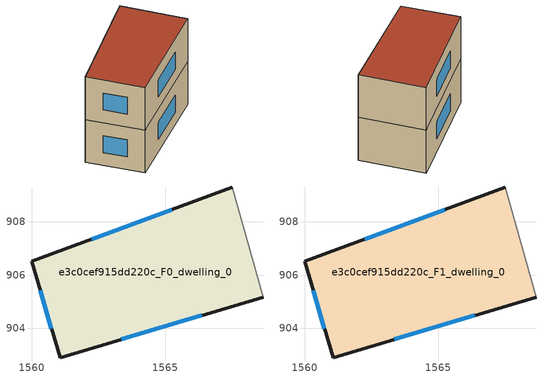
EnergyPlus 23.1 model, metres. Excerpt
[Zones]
e3c0cef915dd220c_F0_dwelling_0
 floor ground (EU_floor_Construction): 1567.52,909.28 1568.67,905.17 1561.06,902.91 1559.99,906.51 z0
 wall outside (EU_wall_Construction): 1567.52,909.28 1559.99,906.51 1561.06,902.91 1568.67,905.17 z0:3
 wall adiabatic (EU_wall_Construction): 1568.67,905.17 1567.52,909.28 z0:3
 window (EU_Window_Construction): 1563.35,903.59 1566.38,904.49 / 1560.32,905.43 1560.74,903.99 / 1565.25,908.45 1562.26,907.34 z0.9:2.1
e3c0cef915dd220c_F1_dwelling_0
 floor to e3c0cef915dd220c_F0_dwelling_0 (EU_floor_Construction): 1567.51,909.28 1568.67,905.17 1561.06,902.91 1559.99,906.51 z3
 wall outside (EU_wall_Construction): 1567.52,909.28 1559.99,906.51 1561.06,902.91 1568.67,905.17 z3:6
 wall adiabatic (EU_wall_Construction): 1568.67,905.17 1567.52,909.28 z3:6
 window (EU_Window_Construction): 1563.35,903.59 1566.38,904.49 / 1560.32,905.43 1560.74,903.99 / 1565.25,908.45 1562.26,907.34 z3.9:5.1
 roof outside (EU_roof_Construction): 1568.67,905.17 1567.52,909.28 1559.99,906.51 1561.06,902.91 z6
[Building]
EU S2 Campaign: North Axis=0; Terrain=City; Solar Distribution=FullExterior
[Site:Location]
Bologna: Latitude=44.5; Longitude=11.25; Time Zone=1; Elevation=37
[SizingPeriod:WeatherFileDays]
AnnualSizingPeriod: Begin Month=1; Begin Day of Month=1; End Month=12; End Day of Month=31; Day of Week for Start Day=Monday; Use Weather File Daylight Saving Period=No; Use Weather File Rain and Snow Indicators=No
[MATERIAL]
EU_InternalMass_Material: Roughness=MediumRough; Thickness=0.1; Conductivity=1; Density=1800; Specific Heat=900; Thermal Absorptance=0.9; Solar Absorptance=0.7; Visible Absorptance=0.7
[MATERIAL:NOMASS] Roughness=MediumRough; Thermal Absorptance=0.9; Solar Absorptance=0.7; Visible Absorptance=0.7
Name | Thermal Resistance
EU_wall_NoMass | 0.734017
EU_roof_NoMass | 0.658631
EU_floor_NoMass | 0.747526
[WINDOWMATERIAL:SIMPLEGLAZINGSYSTEM]
EU_Window_SimpleGlazing: UFactor=4.06248; Solar Heat Gain Coefficient=0.85; Visible Transmittance=0.85
[CONSTRUCTION]
EU_wall_Construction: EU_wall_NoMass
EU_roof_Construction: EU_roof_NoMass
EU_floor_Construction: EU_floor_NoMass
EU_Window_Construction: EU_Window_SimpleGlazing
EU_InternalMass_Construction: EU_InternalMass_Material
[ZONE] Type=1; Multiplier=1; Ceiling Height=autocalculate; Floor Area=autocalculate; Part of Total Floor Area=Yes
Name | Volume
e3c0cef915dd220c_F0_dwelling_0 | 95.8052
e3c0cef915dd220c_F1_dwelling_0 | 95.8066
[INTERNALMASS] Construction=EU_InternalMass_Construction; Surface Area=31.9354
Name | Zone or ZoneList
e3c0cef915dd220c_F0_dwelling_0_EU_InternalMass | e3c0cef915dd220c_F0_dwelling_0
e3c0cef915dd220c_F1_dwelling_0_EU_InternalMass | e3c0cef915dd220c_F1_dwelling_0
[OTHEREQUIPMENT] Fuel Type=Electricity; Design Level Calculation Method=Watts/Area; Power per Zone Floor Area=1; Fraction Latent=0; Fraction Radiant=0; Fraction Lost=0; Carbon Dioxide Generation Rate=0; EndUse Subcategory=EU_Step8_InternalGains
Name | Zone or ZoneList or Space or SpaceList | Schedule
EU_Step8_InternalGain_e3c0cef915dd220c_F0_dwelling_0_f000 | e3c0cef915dd220c_F0_dwelling_0 | EU_Step8_GainSchedule_e3c0cef915dd220c_F0_dwelling_0_f000
EU_Step8_InternalGain_e3c0cef915dd220c_F1_dwelling_0_f000 | e3c0cef915dd220c_F1_dwelling_0 | EU_Step8_GainSchedule_e3c0cef915dd220c_F1_dwelling_0_f000
[ZONEVENTILATION:DESIGNFLOWRATE] Schedule=EU_AlwaysOn; Design Flow Rate Calculation Method=AirChanges/Hour; Air Changes per Hour=0.656562; Ventilation Type=Natural; Fan Pressure Rise=0; Fan Total Efficiency=1; Constant Term Coefficient=1; Temperature Term Coefficient=0; Velocity Term Coefficient=0; Velocity Squared Term Coefficient=0; Minimum Indoor Temperature=-100; Maximum Indoor Temperature=100; Delta Temperature=-100; Minimum Outdoor Temperature=-100; Maximum Outdoor Temperature=100; Maximum Wind Speed=40
Name | Zone or ZoneList or Space or SpaceList
EU_ConstantAir_e3c0cef915dd220c_F0_dwelling_0 | e3c0cef915dd220c_F0_dwelling_0
EU_ConstantAir_e3c0cef915dd220c_F1_dwelling_0 | e3c0cef915dd220c_F1_dwelling_0
[HVACTEMPLATE:THERMOSTAT] Constant Heating Setpoint=20; Constant Cooling Setpoint=50
EU_HeatOnly_e3c0cef915dd220c_F0_dwelling_0; EU_HeatOnly_e3c0cef915dd220c_F1_dwelling_0
[HVACTEMPLATE:ZONE:IDEALLOADSAIRSYSTEM] System Availability Schedule=EU_AlwaysOn; Maximum Heating Supply Air Temperature=50; Minimum Cooling Supply Air Temperature=13; Maximum Heating Supply Air Humidity Ratio=0.0156; Minimum Cooling Supply Air Humidity Ratio=0.0077; Heating Limit=NoLimit; Cooling Limit=NoLimit; Heating Availability Schedule=EU_AlwaysOn; Cooling Availability Schedule=EU_CoolingOff; Dehumidification Control Type=ConstantSensibleHeatRatio; Cooling Sensible Heat Ratio=0.7; Dehumidification Setpoint=60; Humidification Control Type=None; Humidification Setpoint=30; Outdoor Air Method=None; Outdoor Air Flow Rate per Person=0.00944; Outdoor Air Flow Rate per Zone Floor Area=0; Outdoor Air Flow Rate per Zone=0; Demand Controlled Ventilation Type=None; Outdoor Air Economizer Type=NoEconomizer; Heat Recovery Type=None; Sensible Heat Recovery Effectiveness=0.7; Latent Heat Recovery Effectiveness=0.65
Name | Template Thermostat
e3c0cef915dd220c_F0_dwelling_0 | EU_HeatOnly_e3c0cef915dd220c_F0_dwelling_0
e3c0cef915dd220c_F1_dwelling_0 | EU_HeatOnly_e3c0cef915dd220c_F1_dwelling_0
[SIZING:ZONE] Zone Cooling Design Supply Air Temperature Input Method=SupplyAirTemperature; Zone Cooling Design Supply Air Temperature=13; Zone Heating Design Supply Air Temperature Input Method=SupplyAirTemperature; Zone Heating Design Supply Air Temperature=50; Zone Cooling Design Supply Air Humidity Ratio=0.008; Zone Heating Design Supply Air Humidity Ratio=0.008; Cooling Design Air Flow Method=DesignDay; Cooling Design Air Flow Rate=0; Cooling Minimum Air Flow per Zone Floor Area=0.000762; Cooling Minimum Air Flow=0; Cooling Minimum Air Flow Fraction=0.2; Heating Design Air Flow Method=DesignDay; Heating Design Air Flow Rate=0; Heating Maximum Air Flow per Zone Floor Area=0.002032; Heating Maximum Air Flow=0.141576; Heating Maximum Air Flow Fraction=0.3; Account for Dedicated Outdoor Air System=No; Dedicated Outdoor Air System Control Strategy=NeutralSupplyAir; Dedicated Outdoor Air Low Setpoint Temperature for Design=autosize; Dedicated Outdoor Air High Setpoint Temperature for Design=autosize; Zone Load Sizing Method=Sensible Load Only No Latent Load; Zone Latent Cooling Design Supply Air Humidity Ratio Input Method=HumidityRatioDifference; Zone Cooling Design Supply Air Humidity Ratio Difference=0.005; Zone Latent Heating Design Supply Air Humidity Ratio Input Method=HumidityRatioDifference; Zone Humidification Design Supply Air Humidity Ratio Difference=0.005
e3c0cef915dd220c_F0_dwelling_0; e3c0cef915dd220c_F1_dwelling_0
[SCHEDULE:CONSTANT]
Name | Hourly Value
EU_AlwaysOn | 1
EU_CoolingOff | 0
[SCHEDULE:FILE] Column Number=1; Rows to Skip at Top=0; Number of Hours of Data=8760; Column Separator=Comma; Interpolate to Timestep=No; Minutes per Item=60; Adjust Schedule for Daylight Savings=Yes
Name | File
EU_Step8_GainSchedule_e3c0cef915dd220c_F0_dwelling_0_f000 | ../../schedules/e3c0cef915dd220c/e3c0cef915dd220c_F0_dwelling_0_f000_gain.csv
EU_Step8_GainSchedule_e3c0cef915dd220c_F1_dwelling_0_f000 | ../../schedules/e3c0cef915dd220c/e3c0cef915dd220c_F1_dwelling_0_f000_gain.csv
